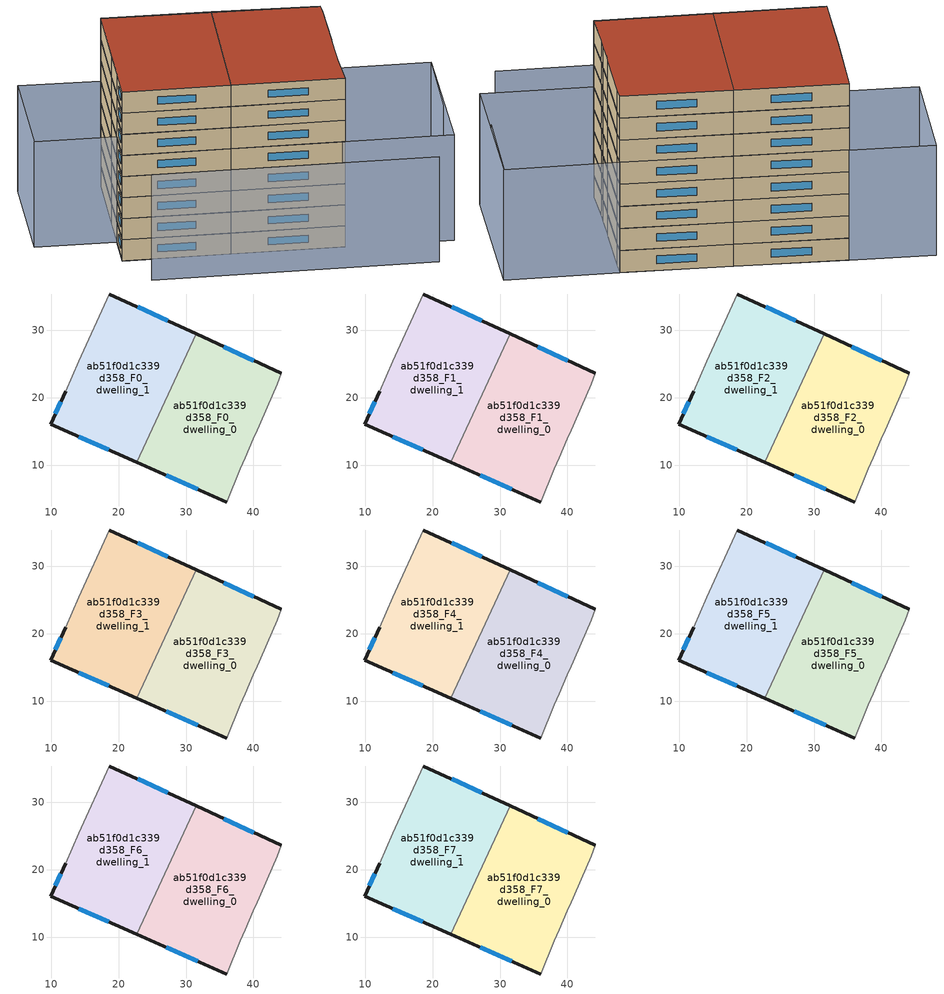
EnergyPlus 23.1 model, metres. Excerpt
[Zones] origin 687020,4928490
ab51f0d1c339d358_F0_dwelling_0
 floor ground (EU_floor_Construction): 38.02,9.45 38.76,11.12 39.99,13.94 40,13.96 40.32,14.68 43.55,22.03 44.17,23.63 31.49,29.48 22.69,10.42 36.08,4.52 z0
 wall outside (EU_wall_Construction): 36.08,4.52 22.69,10.42 / 31.49,29.48 44.17,23.63 z0:3
 wall adiabatic (EU_wall_Construction): 44.17,23.63 43.55,22.03 40.32,14.68 40,13.96 39.99,13.94 38.76,11.12 38.02,9.45 36.08,4.52 z0:3
 wall to ab51f0d1c339d358_F0_dwelling_1 (EU_wall_Construction): 22.69,10.42 31.49,29.48 z0:3
 window (EU_Window_Construction): 31.73,6.44 27.05,8.5 / 35.61,27.58 40.05,25.53 z0.98:2.02
ab51f0d1c339d358_F0_dwelling_1
 floor ground (EU_floor_Construction): 22.69,10.42 31.49,29.48 18.63,35.41 14.06,25.42 12.1,20.98 9.88,16.06 z0
 wall outside (EU_wall_Construction): 18.63,35.41 31.49,29.48 / 22.69,10.42 9.88,16.06 12.1,20.98 z0:3
 wall adiabatic (EU_wall_Construction): 12.1,20.98 14.06,25.42 18.63,35.41 z0:3
 window (EU_Window_Construction): 22.81,33.48 27.31,31.41 / 18.53,12.25 14.05,14.23 / 10.6,17.66 11.38,19.38 z0.98:2.02
ab51f0d1c339d358_F1_dwelling_0
 floor to ab51f0d1c339d358_F0_dwelling_0 (EU_floor_Construction): 38.02,9.45 38.76,11.12 39.99,13.94 40,13.96 40.32,14.68 43.55,22.03 44.17,23.63 31.49,29.48 22.69,10.42 36.08,4.52 z3
 wall outside (EU_wall_Construction): 36.08,4.52 22.69,10.42 / 31.49,29.48 44.17,23.63 z3:6
 wall adiabatic (EU_wall_Construction): 44.17,23.63 43.55,22.03 40.32,14.68 40,13.96 39.99,13.94 38.76,11.12 38.02,9.45 36.08,4.52 z3:6
 wall to ab51f0d1c339d358_F1_dwelling_1 (EU_wall_Construction): 22.69,10.42 31.49,29.48 z3:6
 window (EU_Window_Construction): 31.73,6.44 27.05,8.5 / 35.61,27.58 40.05,25.53 z3.98:5.02
ab51f0d1c339d358_F1_dwelling_1
 floor to ab51f0d1c339d358_F0_dwelling_1 (EU_floor_Construction): 22.69,10.42 31.49,29.48 18.63,35.41 14.06,25.42 12.1,20.98 9.88,16.06 z3
 wall outside (EU_wall_Construction): 18.63,35.41 31.49,29.48 / 22.69,10.42 9.88,16.06 12.1,20.98 z3:6
 wall adiabatic (EU_wall_Construction): 12.1,20.98 14.06,25.42 18.63,35.41 z3:6
 window (EU_Window_Construction): 22.81,33.48 27.31,31.41 / 18.53,12.25 14.05,14.23 / 10.6,17.66 11.38,19.38 z3.98:5.02
ab51f0d1c339d358_F2_dwelling_0
 floor to ab51f0d1c339d358_F1_dwelling_0 (EU_floor_Construction): 38.02,9.45 38.76,11.12 39.99,13.94 40,13.96 40.32,14.68 43.55,22.03 44.17,23.63 31.49,29.48 22.69,10.42 36.08,4.52 z6
 wall outside (EU_wall_Construction): 36.08,4.52 22.69,10.42 / 31.49,29.48 44.17,23.63 z6:9
 wall adiabatic (EU_wall_Construction): 44.17,23.63 43.55,22.03 40.32,14.68 40,13.96 39.99,13.94 38.76,11.12 38.02,9.45 36.08,4.52 z6:9
 wall to ab51f0d1c339d358_F2_dwelling_1 (EU_wall_Construction): 22.69,10.42 31.49,29.48 z6:9
 window (EU_Window_Construction): 31.73,6.44 27.05,8.5 / 35.61,27.58 40.05,25.53 z6.98:8.02
ab51f0d1c339d358_F2_dwelling_1
 floor to ab51f0d1c339d358_F1_dwelling_1 (EU_floor_Construction): 22.69,10.42 31.49,29.48 18.63,35.41 14.06,25.42 12.1,20.98 9.88,16.06 z6
 wall outside (EU_wall_Construction): 18.63,35.41 31.49,29.48 / 22.69,10.42 9.88,16.06 12.1,20.98 z6:9
 wall adiabatic (EU_wall_Construction): 12.1,20.98 14.06,25.42 18.63,35.41 z6:9
 window (EU_Window_Construction): 22.81,33.48 27.31,31.41 / 18.53,12.25 14.05,14.23 / 10.6,17.66 11.38,19.38 z6.98:8.02
ab51f0d1c339d358_F3_dwelling_0
 floor to ab51f0d1c339d358_F2_dwelling_0 (EU_floor_Construction): 38.02,9.45 38.76,11.12 39.99,13.94 40,13.96 40.32,14.68 43.55,22.03 44.17,23.63 31.49,29.48 22.69,10.42 36.08,4.52 z9
 wall outside (EU_wall_Construction): 36.08,4.52 22.69,10.42 / 31.49,29.48 44.17,23.63 z9:12
 wall adiabatic (EU_wall_Construction): 44.17,23.63 43.55,22.03 40.32,14.68 40,13.96 39.99,13.94 38.76,11.12 38.02,9.45 36.08,4.52 z9:12
 wall to ab51f0d1c339d358_F3_dwelling_1 (EU_wall_Construction): 22.69,10.42 31.49,29.48 z9:12
 window (EU_Window_Construction): 31.73,6.44 27.05,8.5 / 35.61,27.58 40.05,25.53 z9.98:11.02
ab51f0d1c339d358_F3_dwelling_1
 floor to ab51f0d1c339d358_F2_dwelling_1 (EU_floor_Construction): 22.69,10.42 31.49,29.48 18.63,35.41 14.06,25.42 12.1,20.98 9.88,16.06 z9
 wall outside (EU_wall_Construction): 18.63,35.41 31.49,29.48 / 22.69,10.42 9.88,16.06 12.1,20.98 z9:12
 wall adiabatic (EU_wall_Construction): 12.1,20.98 14.06,25.42 18.63,35.41 z9:12
 window (EU_Window_Construction): 22.81,33.48 27.31,31.41 / 18.53,12.25 14.05,14.23 / 10.6,17.66 11.38,19.38 z9.98:11.02
ab51f0d1c339d358_F4_dwelling_0
 floor to ab51f0d1c339d358_F3_dwelling_0 (EU_floor_Construction): 38.02,9.45 38.76,11.12 39.99,13.94 40,13.96 40.32,14.68 43.55,22.03 44.17,23.63 31.49,29.48 22.69,10.42 36.08,4.52 z12
 wall outside (EU_wall_Construction): 36.08,4.52 22.69,10.42 / 31.49,29.48 44.17,23.63 z12:15
 wall adiabatic (EU_wall_Construction): 44.17,23.63 43.55,22.03 40.32,14.68 40,13.96 39.99,13.94 38.76,11.12 38.02,9.45 36.08,4.52 z12:15
 wall to ab51f0d1c339d358_F4_dwelling_1 (EU_wall_Construction): 22.69,10.42 31.49,29.48 z12:15
 window (EU_Window_Construction): 31.73,6.44 27.05,8.5 / 35.61,27.58 40.05,25.53 z12.98:14.02
ab51f0d1c339d358_F4_dwelling_1
 floor to ab51f0d1c339d358_F3_dwelling_1 (EU_floor_Construction): 22.69,10.42 31.49,29.48 18.63,35.41 14.06,25.42 12.1,20.98 9.88,16.06 z12
 wall outside (EU_wall_Construction): 18.63,35.41 31.49,29.48 / 22.69,10.42 9.88,16.06 12.1,20.98 z12:15
 wall adiabatic (EU_wall_Construction): 12.1,20.98 14.06,25.42 18.63,35.41 z12:15
 window (EU_Window_Construction): 22.81,33.48 27.31,31.41 / 18.53,12.25 14.05,14.23 / 10.6,17.66 11.38,19.38 z12.98:14.02
ab51f0d1c339d358_F5_dwelling_0
 floor to ab51f0d1c339d358_F4_dwelling_0 (EU_floor_Construction): 38.02,9.45 38.76,11.12 39.99,13.94 40,13.96 40.32,14.68 43.55,22.03 44.17,23.63 31.49,29.48 22.69,10.42 36.08,4.52 z15
 wall outside (EU_wall_Construction): 36.08,4.52 22.69,10.42 / 31.49,29.48 44.17,23.63 z15:18
 wall adiabatic (EU_wall_Construction): 44.17,23.63 43.55,22.03 40.32,14.68 40,13.96 39.99,13.94 38.76,11.12 38.02,9.45 36.08,4.52 z15:18
 wall to ab51f0d1c339d358_F5_dwelling_1 (EU_wall_Construction): 22.69,10.42 31.49,29.48 z15:18
 window (EU_Window_Construction): 31.73,6.44 27.05,8.5 / 35.61,27.58 40.05,25.53 z15.98:17.02
ab51f0d1c339d358_F5_dwelling_1
 floor to ab51f0d1c339d358_F4_dwelling_1 (EU_floor_Construction): 22.69,10.42 31.49,29.48 18.63,35.41 14.06,25.42 12.1,20.98 9.88,16.06 z15
 wall outside (EU_wall_Construction): 18.63,35.41 31.49,29.48 / 22.69,10.42 9.88,16.06 12.1,20.98 z15:18
 wall adiabatic (EU_wall_Construction): 12.1,20.98 14.06,25.42 18.63,35.41 z15:18
 window (EU_Window_Construction): 22.81,33.48 27.31,31.41 / 18.53,12.25 14.05,14.23 / 10.6,17.66 11.38,19.38 z15.98:17.02
ab51f0d1c339d358_F6_dwelling_0
 floor to ab51f0d1c339d358_F5_dwelling_0 (EU_floor_Construction): 38.02,9.45 38.76,11.12 39.99,13.94 40,13.96 40.32,14.68 43.55,22.03 44.17,23.63 31.49,29.48 22.69,10.42 36.08,4.52 z18
 wall outside (EU_wall_Construction): 36.08,4.52 22.69,10.42 / 31.49,29.48 44.17,23.63 z18:21
 wall adiabatic (EU_wall_Construction): 44.17,23.63 43.55,22.03 40.32,14.68 40,13.96 39.99,13.94 38.76,11.12 38.02,9.45 36.08,4.52 z18:21
 wall to ab51f0d1c339d358_F6_dwelling_1 (EU_wall_Construction): 22.69,10.42 31.49,29.48 z18:21
 window (EU_Window_Construction): 31.73,6.44 27.05,8.5 / 35.61,27.58 40.05,25.53 z18.98:20.02
ab51f0d1c339d358_F6_dwelling_1
 floor to ab51f0d1c339d358_F5_dwelling_1 (EU_floor_Construction): 22.69,10.42 31.49,29.48 18.63,35.41 14.06,25.42 12.1,20.98 9.88,16.06 z18
 wall outside (EU_wall_Construction): 18.63,35.41 31.49,29.48 / 22.69,10.42 9.88,16.06 12.1,20.98 z18:21
 wall adiabatic (EU_wall_Construction): 12.1,20.98 14.06,25.42 18.63,35.41 z18:21
 window (EU_Window_Construction): 22.81,33.48 27.31,31.41 / 18.53,12.25 14.05,14.23 / 10.6,17.66 11.38,19.38 z18.98:20.02
ab51f0d1c339d358_F7_dwelling_0
 floor to ab51f0d1c339d358_F6_dwelling_0 (EU_floor_Construction): 38.02,9.45 38.76,11.12 39.99,13.94 40,13.96 40.32,14.68 43.55,22.03 44.17,23.63 31.49,29.48 22.69,10.42 36.08,4.52 z21
 wall outside (EU_wall_Construction): 36.08,4.52 22.69,10.42 / 31.49,29.48 44.17,23.63 z21:24
 wall adiabatic (EU_wall_Construction): 44.17,23.63 43.55,22.03 40.32,14.68 40,13.96 39.99,13.94 38.76,11.12 38.02,9.45 36.08,4.52 z21:24
 wall to ab51f0d1c339d358_F7_dwelling_1 (EU_wall_Construction): 22.69,10.42 31.49,29.48 z21:24
 window (EU_Window_Construction): 31.73,6.44 27.05,8.5 / 35.61,27.58 40.05,25.53 z21.98:23.02
 roof outside (EU_roof_Construction): 44.17,23.63 43.55,22.03 40.32,14.68 40,13.96 39.99,13.94 38.76,11.12 38.02,9.45 36.08,4.52 22.69,10.42 31.49,29.48 z24
ab51f0d1c339d358_F7_dwelling_1
 floor to ab51f0d1c339d358_F6_dwelling_1 (EU_floor_Construction): 22.69,10.42 31.49,29.48 18.63,35.41 14.06,25.42 12.1,20.98 9.88,16.06 z21
 wall outside (EU_wall_Construction): 18.63,35.41 31.49,29.48 / 22.69,10.42 9.88,16.06 12.1,20.98 z21:24
 wall adiabatic (EU_wall_Construction): 12.1,20.98 14.06,25.42 18.63,35.41 z21:24
 window (EU_Window_Construction): 22.81,33.48 27.31,31.41 / 18.53,12.25 14.05,14.23 / 10.6,17.66 11.38,19.38 z21.98:23.02
 roof outside (EU_roof_Construction): 31.49,29.48 22.69,10.42 9.88,16.06 12.1,20.98 14.06,25.42 18.63,35.41 z24
shading: 10.24,9.51 44.01,-5.37 / 52.07,6.71 57.01,17.61 / 48.86,-1.11 35.8,4.64 / 35.8,4.64 44.17,23.63 / 44.17,23.63 57.23,17.87 / 57.23,17.87 48.86,-1.11 / 18.67,35.49 12.08,20.93 / 12.08,20.93 2.41,25.31 / 2.41,25.31 9,39.86 / 9,39.86 18.67,35.49 z0:15
[Building]
EU S2 Campaign: North Axis=0; Terrain=City; Solar Distribution=FullExterior
[Site:Location]
Bologna: Latitude=44.5; Longitude=11.25; Time Zone=1; Elevation=37
[SizingPeriod:WeatherFileDays]
AnnualSizingPeriod: Begin Month=1; Begin Day of Month=1; End Month=12; End Day of Month=31; Day of Week for Start Day=Monday; Use Weather File Daylight Saving Period=No; Use Weather File Rain and Snow Indicators=No
[MATERIAL]
EU_InternalMass_Material: Roughness=MediumRough; Thickness=0.1; Conductivity=1; Density=1800; Specific Heat=900; Thermal Absorptance=0.9; Solar Absorptance=0.7; Visible Absorptance=0.7
[MATERIAL:NOMASS] Roughness=MediumRough; Thermal Absorptance=0.9; Solar Absorptance=0.7; Visible Absorptance=0.7
Name | Thermal Resistance
EU_wall_NoMass | 0.905828
EU_roof_NoMass | 0.37593
EU_floor_NoMass | 0.67114
[WINDOWMATERIAL:SIMPLEGLAZINGSYSTEM]
EU_Window_SimpleGlazing: UFactor=4.52486; Solar Heat Gain Coefficient=0.85; Visible Transmittance=0.85
[CONSTRUCTION]
EU_wall_Construction: EU_wall_NoMass
EU_roof_Construction: EU_roof_NoMass
EU_floor_Construction: EU_floor_NoMass
EU_InternalMass_Construction: EU_InternalMass_Material
EU_Window_Construction: EU_Window_SimpleGlazing
[ZONE] Type=1; Multiplier=1; Ceiling Height=autocalculate; Floor Area=autocalculate; Part of Total Floor Area=Yes
Name | Volume
ab51f0d1c339d358_F0_dwelling_0; ab51f0d1c339d358_F1_dwelling_0; ab51f0d1c339d358_F2_dwelling_0; ab51f0d1c339d358_F3_dwelling_0; ab51f0d1c339d358_F4_dwelling_0; ab51f0d1c339d358_F5_dwelling_0; ab51f0d1c339d358_F6_dwelling_0; ab51f0d1c339d358_F7_dwelling_0 | 892.763
ab51f0d1c339d358_F0_dwelling_1; ab51f0d1c339d358_F1_dwelling_1; ab51f0d1c339d358_F2_dwelling_1; ab51f0d1c339d358_F3_dwelling_1; ab51f0d1c339d358_F4_dwelling_1; ab51f0d1c339d358_F5_dwelling_1; ab51f0d1c339d358_F6_dwelling_1; ab51f0d1c339d358_F7_dwelling_1 | 892.779
[INTERNALMASS] Construction=EU_InternalMass_Construction
Name | Zone or ZoneList | Surface Area
ab51f0d1c339d358_F0_dwelling_0_EU_InternalMass | ab51f0d1c339d358_F0_dwelling_0 | 297.588
ab51f0d1c339d358_F0_dwelling_1_EU_InternalMass | ab51f0d1c339d358_F0_dwelling_1 | 297.593
ab51f0d1c339d358_F1_dwelling_0_EU_InternalMass | ab51f0d1c339d358_F1_dwelling_0 | 297.588
ab51f0d1c339d358_F1_dwelling_1_EU_InternalMass | ab51f0d1c339d358_F1_dwelling_1 | 297.593
ab51f0d1c339d358_F2_dwelling_0_EU_InternalMass | ab51f0d1c339d358_F2_dwelling_0 | 297.588
ab51f0d1c339d358_F2_dwelling_1_EU_InternalMass | ab51f0d1c339d358_F2_dwelling_1 | 297.593
ab51f0d1c339d358_F3_dwelling_0_EU_InternalMass | ab51f0d1c339d358_F3_dwelling_0 | 297.588
ab51f0d1c339d358_F3_dwelling_1_EU_InternalMass | ab51f0d1c339d358_F3_dwelling_1 | 297.593
ab51f0d1c339d358_F4_dwelling_0_EU_InternalMass | ab51f0d1c339d358_F4_dwelling_0 | 297.588
ab51f0d1c339d358_F4_dwelling_1_EU_InternalMass | ab51f0d1c339d358_F4_dwelling_1 | 297.593
ab51f0d1c339d358_F5_dwelling_0_EU_InternalMass | ab51f0d1c339d358_F5_dwelling_0 | 297.588
ab51f0d1c339d358_F5_dwelling_1_EU_InternalMass | ab51f0d1c339d358_F5_dwelling_1 | 297.593
ab51f0d1c339d358_F6_dwelling_0_EU_InternalMass | ab51f0d1c339d358_F6_dwelling_0 | 297.588
ab51f0d1c339d358_F6_dwelling_1_EU_InternalMass | ab51f0d1c339d358_F6_dwelling_1 | 297.593
ab51f0d1c339d358_F7_dwelling_0_EU_InternalMass | ab51f0d1c339d358_F7_dwelling_0 | 297.588
ab51f0d1c339d358_F7_dwelling_1_EU_InternalMass | ab51f0d1c339d358_F7_dwelling_1 | 297.593
[OTHEREQUIPMENT] Fuel Type=Electricity; Design Level Calculation Method=Watts/Area; Power per Zone Floor Area=1; Fraction Latent=0; Fraction Radiant=0; Fraction Lost=0; Carbon Dioxide Generation Rate=0; EndUse Subcategory=EU_Step8_InternalGains
Name | Zone or ZoneList or Space or SpaceList | Schedule
EU_Step8_InternalGain_ab51f0d1c339d358_F0_dwelling_0_f000 | ab51f0d1c339d358_F0_dwelling_0 | EU_Step8_GainSchedule_ab51f0d1c339d358_F0_dwelling_0_f000
EU_Step8_InternalGain_ab51f0d1c339d358_F0_dwelling_1_f000 | ab51f0d1c339d358_F0_dwelling_1 | EU_Step8_GainSchedule_ab51f0d1c339d358_F0_dwelling_1_f000
EU_Step8_InternalGain_ab51f0d1c339d358_F1_dwelling_0_f000 | ab51f0d1c339d358_F1_dwelling_0 | EU_Step8_GainSchedule_ab51f0d1c339d358_F1_dwelling_0_f000
EU_Step8_InternalGain_ab51f0d1c339d358_F1_dwelling_1_f000 | ab51f0d1c339d358_F1_dwelling_1 | EU_Step8_GainSchedule_ab51f0d1c339d358_F1_dwelling_1_f000
EU_Step8_InternalGain_ab51f0d1c339d358_F2_dwelling_0_f000 | ab51f0d1c339d358_F2_dwelling_0 | EU_Step8_GainSchedule_ab51f0d1c339d358_F2_dwelling_0_f000
EU_Step8_InternalGain_ab51f0d1c339d358_F2_dwelling_1_f000 | ab51f0d1c339d358_F2_dwelling_1 | EU_Step8_GainSchedule_ab51f0d1c339d358_F2_dwelling_1_f000
EU_Step8_InternalGain_ab51f0d1c339d358_F3_dwelling_0_f000 | ab51f0d1c339d358_F3_dwelling_0 | EU_Step8_GainSchedule_ab51f0d1c339d358_F3_dwelling_0_f000
EU_Step8_InternalGain_ab51f0d1c339d358_F3_dwelling_1_f000 | ab51f0d1c339d358_F3_dwelling_1 | EU_Step8_GainSchedule_ab51f0d1c339d358_F3_dwelling_1_f000
EU_Step8_InternalGain_ab51f0d1c339d358_F4_dwelling_0_f000 | ab51f0d1c339d358_F4_dwelling_0 | EU_Step8_GainSchedule_ab51f0d1c339d358_F4_dwelling_0_f000
EU_Step8_InternalGain_ab51f0d1c339d358_F4_dwelling_1_f000 | ab51f0d1c339d358_F4_dwelling_1 | EU_Step8_GainSchedule_ab51f0d1c339d358_F4_dwelling_1_f000
EU_Step8_InternalGain_ab51f0d1c339d358_F5_dwelling_0_f000 | ab51f0d1c339d358_F5_dwelling_0 | EU_Step8_GainSchedule_ab51f0d1c339d358_F5_dwelling_0_f000
EU_Step8_InternalGain_ab51f0d1c339d358_F5_dwelling_1_f000 | ab51f0d1c339d358_F5_dwelling_1 | EU_Step8_GainSchedule_ab51f0d1c339d358_F5_dwelling_1_f000
EU_Step8_InternalGain_ab51f0d1c339d358_F6_dwelling_0_f000 | ab51f0d1c339d358_F6_dwelling_0 | EU_Step8_GainSchedule_ab51f0d1c339d358_F6_dwelling_0_f000
EU_Step8_InternalGain_ab51f0d1c339d358_F6_dwelling_1_f000 | ab51f0d1c339d358_F6_dwelling_1 | EU_Step8_GainSchedule_ab51f0d1c339d358_F6_dwelling_1_f000
EU_Step8_InternalGain_ab51f0d1c339d358_F7_dwelling_0_f000 | ab51f0d1c339d358_F7_dwelling_0 | EU_Step8_GainSchedule_ab51f0d1c339d358_F7_dwelling_0_f000
EU_Step8_InternalGain_ab51f0d1c339d358_F7_dwelling_1_f000 | ab51f0d1c339d358_F7_dwelling_1 | EU_Step8_GainSchedule_ab51f0d1c339d358_F7_dwelling_1_f000
[ZONEVENTILATION:DESIGNFLOWRATE] Schedule=EU_AlwaysOn; Design Flow Rate Calculation Method=AirChanges/Hour; Air Changes per Hour=0.73129; Ventilation Type=Natural; Fan Pressure Rise=0; Fan Total Efficiency=1; Constant Term Coefficient=1; Temperature Term Coefficient=0; Velocity Term Coefficient=0; Velocity Squared Term Coefficient=0; Minimum Indoor Temperature=-100; Maximum Indoor Temperature=100; Delta Temperature=-100; Minimum Outdoor Temperature=-100; Maximum Outdoor Temperature=100; Maximum Wind Speed=40
Name | Zone or ZoneList or Space or SpaceList
EU_ConstantAir_ab51f0d1c339d358_F0_dwelling_0 | ab51f0d1c339d358_F0_dwelling_0
EU_ConstantAir_ab51f0d1c339d358_F0_dwelling_1 | ab51f0d1c339d358_F0_dwelling_1
EU_ConstantAir_ab51f0d1c339d358_F1_dwelling_0 | ab51f0d1c339d358_F1_dwelling_0
EU_ConstantAir_ab51f0d1c339d358_F1_dwelling_1 | ab51f0d1c339d358_F1_dwelling_1
EU_ConstantAir_ab51f0d1c339d358_F2_dwelling_0 | ab51f0d1c339d358_F2_dwelling_0
EU_ConstantAir_ab51f0d1c339d358_F2_dwelling_1 | ab51f0d1c339d358_F2_dwelling_1
EU_ConstantAir_ab51f0d1c339d358_F3_dwelling_0 | ab51f0d1c339d358_F3_dwelling_0
EU_ConstantAir_ab51f0d1c339d358_F3_dwelling_1 | ab51f0d1c339d358_F3_dwelling_1
EU_ConstantAir_ab51f0d1c339d358_F4_dwelling_0 | ab51f0d1c339d358_F4_dwelling_0
EU_ConstantAir_ab51f0d1c339d358_F4_dwelling_1 | ab51f0d1c339d358_F4_dwelling_1
EU_ConstantAir_ab51f0d1c339d358_F5_dwelling_0 | ab51f0d1c339d358_F5_dwelling_0
EU_ConstantAir_ab51f0d1c339d358_F5_dwelling_1 | ab51f0d1c339d358_F5_dwelling_1
EU_ConstantAir_ab51f0d1c339d358_F6_dwelling_0 | ab51f0d1c339d358_F6_dwelling_0
EU_ConstantAir_ab51f0d1c339d358_F6_dwelling_1 | ab51f0d1c339d358_F6_dwelling_1
EU_ConstantAir_ab51f0d1c339d358_F7_dwelling_0 | ab51f0d1c339d358_F7_dwelling_0
EU_ConstantAir_ab51f0d1c339d358_F7_dwelling_1 | ab51f0d1c339d358_F7_dwelling_1
[HVACTEMPLATE:THERMOSTAT] Constant Heating Setpoint=20; Constant Cooling Setpoint=50
EU_HeatOnly_ab51f0d1c339d358_F0_dwelling_0; EU_HeatOnly_ab51f0d1c339d358_F0_dwelling_1; EU_HeatOnly_ab51f0d1c339d358_F1_dwelling_0; EU_HeatOnly_ab51f0d1c339d358_F1_dwelling_1; EU_HeatOnly_ab51f0d1c339d358_F2_dwelling_0; EU_HeatOnly_ab51f0d1c339d358_F2_dwelling_1; EU_HeatOnly_ab51f0d1c339d358_F3_dwelling_0; EU_HeatOnly_ab51f0d1c339d358_F3_dwelling_1; EU_HeatOnly_ab51f0d1c339d358_F4_dwelling_0; EU_HeatOnly_ab51f0d1c339d358_F4_dwelling_1; EU_HeatOnly_ab51f0d1c339d358_F5_dwelling_0; EU_HeatOnly_ab51f0d1c339d358_F5_dwelling_1; EU_HeatOnly_ab51f0d1c339d358_F6_dwelling_0; EU_HeatOnly_ab51f0d1c339d358_F6_dwelling_1; EU_HeatOnly_ab51f0d1c339d358_F7_dwelling_0; EU_HeatOnly_ab51f0d1c339d358_F7_dwelling_1
[HVACTEMPLATE:ZONE:IDEALLOADSAIRSYSTEM] System Availability Schedule=EU_AlwaysOn; Maximum Heating Supply Air Temperature=50; Minimum Cooling Supply Air Temperature=13; Maximum Heating Supply Air Humidity Ratio=0.0156; Minimum Cooling Supply Air Humidity Ratio=0.0077; Heating Limit=NoLimit; Cooling Limit=NoLimit; Heating Availability Schedule=EU_AlwaysOn; Cooling Availability Schedule=EU_CoolingOff; Dehumidification Control Type=ConstantSensibleHeatRatio; Cooling Sensible Heat Ratio=0.7; Dehumidification Setpoint=60; Humidification Control Type=None; Humidification Setpoint=30; Outdoor Air Method=None; Outdoor Air Flow Rate per Person=0.00944; Outdoor Air Flow Rate per Zone Floor Area=0; Outdoor Air Flow Rate per Zone=0; Demand Controlled Ventilation Type=None; Outdoor Air Economizer Type=NoEconomizer; Heat Recovery Type=None; Sensible Heat Recovery Effectiveness=0.7; Latent Heat Recovery Effectiveness=0.65
Name | Template Thermostat
ab51f0d1c339d358_F0_dwelling_0 | EU_HeatOnly_ab51f0d1c339d358_F0_dwelling_0
ab51f0d1c339d358_F0_dwelling_1 | EU_HeatOnly_ab51f0d1c339d358_F0_dwelling_1
ab51f0d1c339d358_F1_dwelling_0 | EU_HeatOnly_ab51f0d1c339d358_F1_dwelling_0
ab51f0d1c339d358_F1_dwelling_1 | EU_HeatOnly_ab51f0d1c339d358_F1_dwelling_1
ab51f0d1c339d358_F2_dwelling_0 | EU_HeatOnly_ab51f0d1c339d358_F2_dwelling_0
ab51f0d1c339d358_F2_dwelling_1 | EU_HeatOnly_ab51f0d1c339d358_F2_dwelling_1
ab51f0d1c339d358_F3_dwelling_0 | EU_HeatOnly_ab51f0d1c339d358_F3_dwelling_0
ab51f0d1c339d358_F3_dwelling_1 | EU_HeatOnly_ab51f0d1c339d358_F3_dwelling_1
ab51f0d1c339d358_F4_dwelling_0 | EU_HeatOnly_ab51f0d1c339d358_F4_dwelling_0
ab51f0d1c339d358_F4_dwelling_1 | EU_HeatOnly_ab51f0d1c339d358_F4_dwelling_1
ab51f0d1c339d358_F5_dwelling_0 | EU_HeatOnly_ab51f0d1c339d358_F5_dwelling_0
ab51f0d1c339d358_F5_dwelling_1 | EU_HeatOnly_ab51f0d1c339d358_F5_dwelling_1
ab51f0d1c339d358_F6_dwelling_0 | EU_HeatOnly_ab51f0d1c339d358_F6_dwelling_0
ab51f0d1c339d358_F6_dwelling_1 | EU_HeatOnly_ab51f0d1c339d358_F6_dwelling_1
ab51f0d1c339d358_F7_dwelling_0 | EU_HeatOnly_ab51f0d1c339d358_F7_dwelling_0
ab51f0d1c339d358_F7_dwelling_1 | EU_HeatOnly_ab51f0d1c339d358_F7_dwelling_1
[SIZING:ZONE] Zone Cooling Design Supply Air Temperature Input Method=SupplyAirTemperature; Zone Cooling Design Supply Air Temperature=13; Zone Heating Design Supply Air Temperature Input Method=SupplyAirTemperature; Zone Heating Design Supply Air Temperature=50; Zone Cooling Design Supply Air Humidity Ratio=0.008; Zone Heating Design Supply Air Humidity Ratio=0.008; Cooling Design Air Flow Method=DesignDay; Cooling Design Air Flow Rate=0; Cooling Minimum Air Flow per Zone Floor Area=0.000762; Cooling Minimum Air Flow=0; Cooling Minimum Air Flow Fraction=0.2; Heating Design Air Flow Method=DesignDay; Heating Design Air Flow Rate=0; Heating Maximum Air Flow per Zone Floor Area=0.002032; Heating Maximum Air Flow=0.141576; Heating Maximum Air Flow Fraction=0.3; Account for Dedicated Outdoor Air System=No; Dedicated Outdoor Air System Control Strategy=NeutralSupplyAir; Dedicated Outdoor Air Low Setpoint Temperature for Design=autosize; Dedicated Outdoor Air High Setpoint Temperature for Design=autosize; Zone Load Sizing Method=Sensible Load Only No Latent Load; Zone Latent Cooling Design Supply Air Humidity Ratio Input Method=HumidityRatioDifference; Zone Cooling Design Supply Air Humidity Ratio Difference=0.005; Zone Latent Heating Design Supply Air Humidity Ratio Input Method=HumidityRatioDifference; Zone Humidification Design Supply Air Humidity Ratio Difference=0.005
ab51f0d1c339d358_F0_dwelling_0; ab51f0d1c339d358_F0_dwelling_1; ab51f0d1c339d358_F1_dwelling_0; ab51f0d1c339d358_F1_dwelling_1; ab51f0d1c339d358_F2_dwelling_0; ab51f0d1c339d358_F2_dwelling_1; ab51f0d1c339d358_F3_dwelling_0; ab51f0d1c339d358_F3_dwelling_1; ab51f0d1c339d358_F4_dwelling_0; ab51f0d1c339d358_F4_dwelling_1; ab51f0d1c339d358_F5_dwelling_0; ab51f0d1c339d358_F5_dwelling_1; ab51f0d1c339d358_F6_dwelling_0; ab51f0d1c339d358_F6_dwelling_1; ab51f0d1c339d358_F7_dwelling_0; ab51f0d1c339d358_F7_dwelling_1
[SCHEDULE:CONSTANT]
Name | Hourly Value
EU_AlwaysOn | 1
EU_CoolingOff | 0
[SCHEDULE:FILE] Column Number=1; Rows to Skip at Top=0; Number of Hours of Data=8760; Column Separator=Comma; Interpolate to Timestep=No; Minutes per Item=60; Adjust Schedule for Daylight Savings=Yes
Name | File
EU_Step8_GainSchedule_ab51f0d1c339d358_F0_dwelling_0_f000 | ../../schedules/ab51f0d1c339d358/ab51f0d1c339d358_F0_dwelling_0_f000_gain.csv
EU_Step8_GainSchedule_ab51f0d1c339d358_F0_dwelling_1_f000 | ../../schedules/ab51f0d1c339d358/ab51f0d1c339d358_F0_dwelling_1_f000_gain.csv
EU_Step8_GainSchedule_ab51f0d1c339d358_F1_dwelling_0_f000 | ../../schedules/ab51f0d1c339d358/ab51f0d1c339d358_F1_dwelling_0_f000_gain.csv
EU_Step8_GainSchedule_ab51f0d1c339d358_F1_dwelling_1_f000 | ../../schedules/ab51f0d1c339d358/ab51f0d1c339d358_F1_dwelling_1_f000_gain.csv
EU_Step8_GainSchedule_ab51f0d1c339d358_F2_dwelling_0_f000 | ../../schedules/ab51f0d1c339d358/ab51f0d1c339d358_F2_dwelling_0_f000_gain.csv
EU_Step8_GainSchedule_ab51f0d1c339d358_F2_dwelling_1_f000 | ../../schedules/ab51f0d1c339d358/ab51f0d1c339d358_F2_dwelling_1_f000_gain.csv
EU_Step8_GainSchedule_ab51f0d1c339d358_F3_dwelling_0_f000 | ../../schedules/ab51f0d1c339d358/ab51f0d1c339d358_F3_dwelling_0_f000_gain.csv
EU_Step8_GainSchedule_ab51f0d1c339d358_F3_dwelling_1_f000 | ../../schedules/ab51f0d1c339d358/ab51f0d1c339d358_F3_dwelling_1_f000_gain.csv
EU_Step8_GainSchedule_ab51f0d1c339d358_F4_dwelling_0_f000 | ../../schedules/ab51f0d1c339d358/ab51f0d1c339d358_F4_dwelling_0_f000_gain.csv
EU_Step8_GainSchedule_ab51f0d1c339d358_F4_dwelling_1_f000 | ../../schedules/ab51f0d1c339d358/ab51f0d1c339d358_F4_dwelling_1_f000_gain.csv
EU_Step8_GainSchedule_ab51f0d1c339d358_F5_dwelling_0_f000 | ../../schedules/ab51f0d1c339d358/ab51f0d1c339d358_F5_dwelling_0_f000_gain.csv
EU_Step8_GainSchedule_ab51f0d1c339d358_F5_dwelling_1_f000 | ../../schedules/ab51f0d1c339d358/ab51f0d1c339d358_F5_dwelling_1_f000_gain.csv
EU_Step8_GainSchedule_ab51f0d1c339d358_F6_dwelling_0_f000 | ../../schedules/ab51f0d1c339d358/ab51f0d1c339d358_F6_dwelling_0_f000_gain.csv
EU_Step8_GainSchedule_ab51f0d1c339d358_F6_dwelling_1_f000 | ../../schedules/ab51f0d1c339d358/ab51f0d1c339d358_F6_dwelling_1_f000_gain.csv
EU_Step8_GainSchedule_ab51f0d1c339d358_F7_dwelling_0_f000 | ../../schedules/ab51f0d1c339d358/ab51f0d1c339d358_F7_dwelling_0_f000_gain.csv
EU_Step8_GainSchedule_ab51f0d1c339d358_F7_dwelling_1_f000 | ../../schedules/ab51f0d1c339d358/ab51f0d1c339d358_F7_dwelling_1_f000_gain.csv
